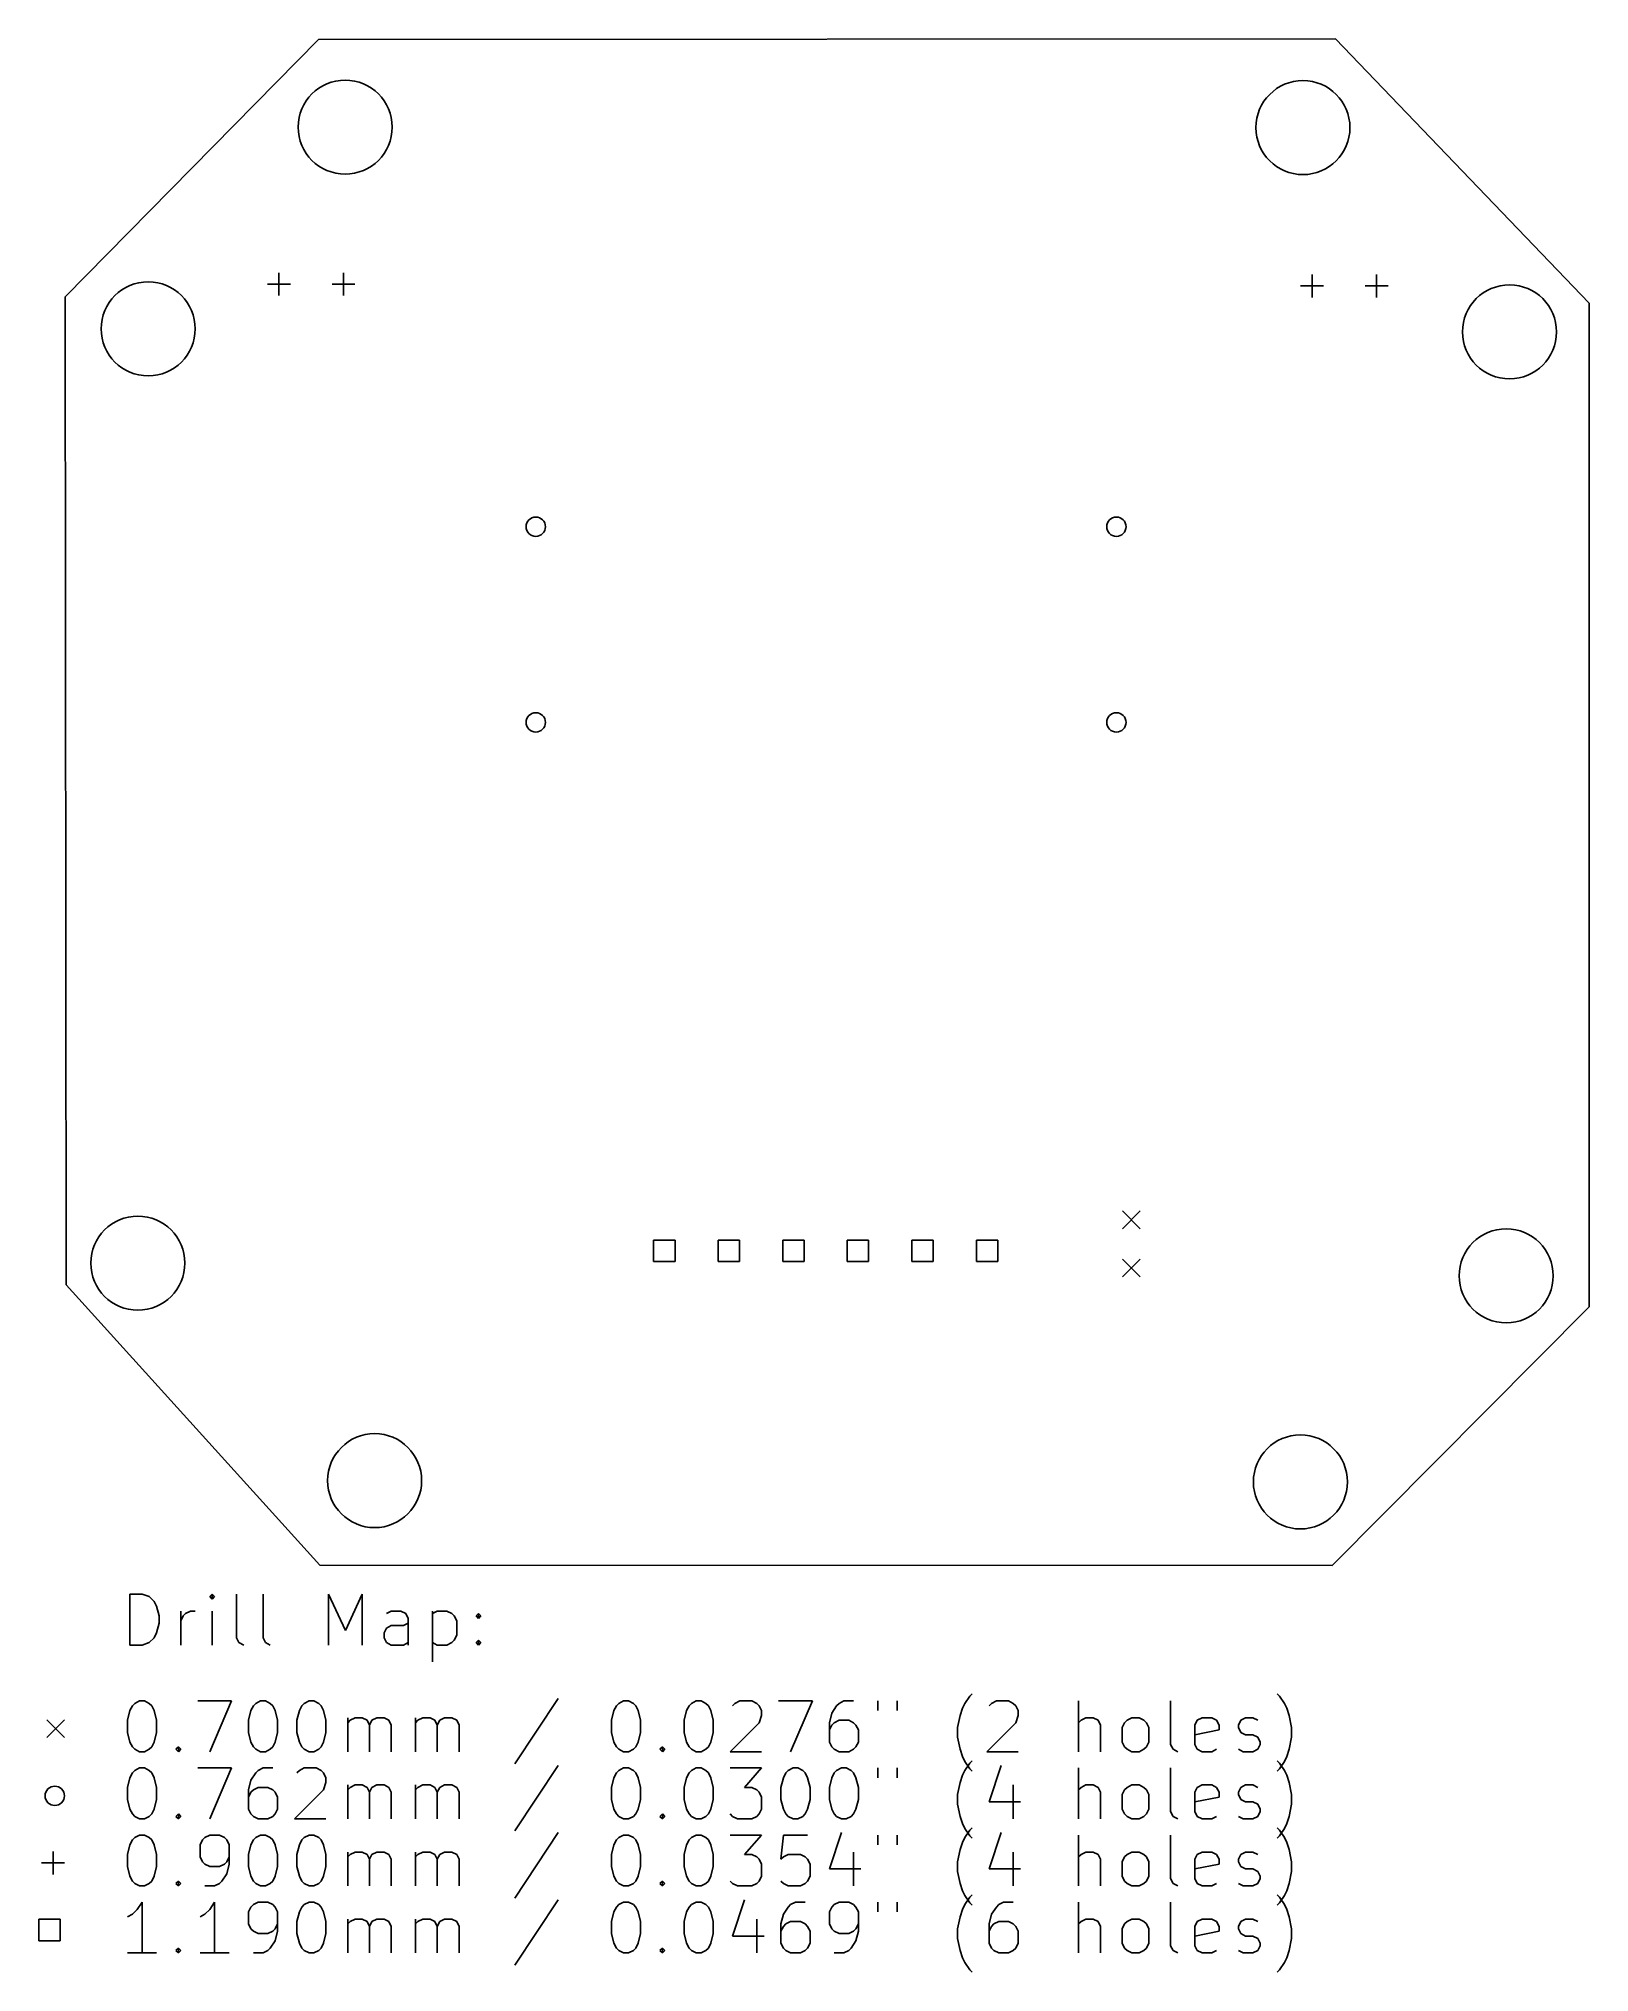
# Model space of a CAD drawing. Extents: x 149 to 210, y -147.1 to -71.
import ezdxf

# ---------------------------------------------------------------- set-up
doc = ezdxf.new("R2010")
doc.units = 0
doc.layers.add('BLACK', color=7, linetype='CONTINUOUS')

msp = doc.modelspace()

# ---------------------------------------------------------------- linework, layer by layer
at = {"layer": 'BLACK', "linetype": 'CONTINUOUS'}
for p, q in [((150.056, -81.115), (160.026, -70.985)), ((160.026, -70.985), (200.046, -70.955)), ((200.046, -70.955), (210.026, -81.365)), ((158.02, -80.615), (158.921, -80.615)), ((158.47, -80.165), (158.47, -81.065)), ((160.56, -80.615), (161.46, -80.615)), ((161.01, -80.165), (161.01, -81.065)), ((199.125, -80.235), (199.125, -81.135)), ((201.665, -80.235), (201.665, -81.135)), ((150.056, -81.115), (150.096, -119.995)), ((198.675, -80.685), (199.575, -80.685)), ((201.215, -80.685), (202.115, -80.685)), ((210.026, -81.365), (210.036, -120.865)), ((191.665, -117.09), (192.365, -117.79)), ((192.365, -117.09), (191.665, -117.79)), ((174.056, -118.244), (173.215, -118.244)), ((173.215, -118.244), (173.215, -119.085)), ((174.056, -119.085), (174.056, -118.244)), ((176.596, -118.244), (175.755, -118.244)), ((175.755, -118.244), (175.755, -119.085)), ((176.596, -119.085), (176.596, -118.244)), ((179.136, -118.244), (178.295, -118.244)), ((178.295, -118.244), (178.295, -119.085)), ((179.136, -119.085), (179.136, -118.244)), ((181.676, -118.244), (180.835, -118.244)), ((180.835, -118.244), (180.835, -119.085)), ((181.676, -119.085), (181.676, -118.244)), ((184.216, -118.244), (183.375, -118.244)), ((183.375, -118.244), (183.375, -119.085)), ((184.216, -119.085), (184.216, -118.244)), ((186.756, -118.244), (185.915, -118.244)), ((185.915, -118.244), (185.915, -119.085)), ((186.756, -119.085), (186.756, -118.244)), ((173.215, -119.085), (174.056, -119.085)), ((175.755, -119.085), (176.596, -119.085)), ((178.295, -119.085), (179.136, -119.085)), ((180.835, -119.085), (181.676, -119.085)), ((183.375, -119.085), (184.216, -119.085)), ((185.915, -119.085), (186.756, -119.085)), ((191.665, -118.99), (192.365, -119.69)), ((192.365, -118.99), (191.665, -119.69)), ((150.096, -119.995), (160.076, -131.035)), ((199.916, -131.045), (210.036, -120.865)), ((199.916, -131.045), (160.076, -131.035)), ((152.607, -134.174), (152.607, -132.174)), ((152.607, -132.174), (153.083, -132.174)), ((153.083, -132.174), (153.369, -132.27)), ((153.369, -132.27), (153.559, -132.46)), ((155.845, -132.174), (155.75, -132.27)), ((155.75, -132.27), (155.845, -132.365)), ((155.94, -132.27), (155.845, -132.174)), ((155.845, -132.174), (155.845, -132.365)), ((155.845, -132.365), (155.94, -132.27)), ((156.797, -133.889), (156.797, -132.174)), ((157.845, -133.889), (157.845, -132.174)), ((160.416, -134.174), (160.416, -132.174)), ((160.416, -132.174), (161.083, -133.603)), ((161.083, -133.603), (161.75, -132.174)), ((161.75, -132.174), (161.75, -134.174)), ((153.559, -132.46), (153.654, -132.651)), ((153.654, -132.651), (153.75, -133.031)), ((153.75, -133.031), (153.75, -133.317)), ((154.607, -134.174), (154.607, -132.841)), ((154.607, -133.222), (154.702, -133.031)), ((154.702, -133.031), (154.797, -132.936)), ((154.797, -132.936), (154.988, -132.841)), ((154.988, -132.841), (155.178, -132.841)), ((155.845, -134.174), (155.845, -132.841)), ((162.892, -132.841), (162.702, -132.936)), ((163.273, -132.841), (162.892, -132.841)), ((163.464, -132.936), (163.273, -132.841)), ((163.559, -133.127), (163.464, -132.936)), ((163.559, -134.174), (163.559, -133.127)), ((164.511, -132.841), (164.511, -134.841)), ((164.511, -132.936), (164.702, -132.841)), ((164.702, -132.841), (165.083, -132.841)), ((165.083, -132.841), (165.273, -132.936)), ((165.273, -132.936), (165.369, -133.031)), ((165.369, -133.031), (165.464, -133.222)), ((166.226, -133.031), (166.321, -132.936)), ((166.321, -133.127), (166.226, -133.031)), ((166.321, -132.936), (166.416, -133.031)), ((166.321, -132.936), (166.321, -133.127)), ((166.416, -133.031), (166.321, -133.127)), ((153.559, -133.889), (153.369, -134.079)), ((153.654, -133.698), (153.559, -133.889)), ((153.75, -133.317), (153.654, -133.698)), ((156.892, -134.079), (156.797, -133.889)), ((157.94, -134.079), (157.845, -133.889)), ((162.607, -133.698), (162.702, -133.508)), ((162.607, -133.889), (162.607, -133.698)), ((162.702, -134.079), (162.607, -133.889)), ((162.702, -133.508), (162.892, -133.412)), ((162.892, -133.412), (163.369, -133.412)), ((163.369, -133.412), (163.559, -133.317)), ((165.464, -133.793), (165.369, -133.984)), ((165.464, -133.222), (165.464, -133.793)), ((153.083, -134.174), (152.607, -134.174)), ((153.369, -134.079), (153.083, -134.174)), ((157.083, -134.174), (156.892, -134.079)), ((158.131, -134.174), (157.94, -134.079)), ((162.892, -134.174), (162.702, -134.079)), ((163.369, -134.174), (162.892, -134.174)), ((163.559, -134.079), (163.369, -134.174)), ((164.702, -134.174), (164.511, -134.079)), ((165.083, -134.174), (164.702, -134.174)), ((165.273, -134.079), (165.083, -134.174)), ((165.369, -133.984), (165.273, -134.079)), ((166.226, -134.079), (166.321, -133.984)), ((166.321, -134.174), (166.226, -134.079)), ((166.321, -133.984), (166.416, -134.079)), ((166.321, -133.984), (166.321, -134.174)), ((166.416, -134.079), (166.321, -134.174)), ((185.464, -136.47), (185.654, -136.184)), ((185.654, -136.184), (185.75, -136.089)), ((197.845, -136.184), (197.75, -136.089)), ((198.035, -136.47), (197.845, -136.184)), ((152.511, -137.136), (152.607, -136.755)), ((152.607, -136.755), (152.702, -136.565)), ((152.702, -136.565), (152.797, -136.47)), ((152.797, -136.47), (152.988, -136.374)), ((152.988, -136.374), (153.178, -136.374)), ((153.178, -136.374), (153.369, -136.47)), ((153.369, -136.47), (153.464, -136.565)), ((153.464, -136.565), (153.559, -136.755)), ((153.559, -136.755), (153.654, -137.136)), ((155.273, -136.374), (156.607, -136.374)), ((156.607, -136.374), (155.75, -138.374)), ((157.273, -137.136), (157.369, -136.755)), ((157.369, -136.755), (157.464, -136.565)), ((157.464, -136.565), (157.559, -136.47)), ((157.559, -136.47), (157.75, -136.374)), ((157.75, -136.374), (157.94, -136.374)), ((157.94, -136.374), (158.131, -136.47)), ((158.131, -136.47), (158.226, -136.565)), ((158.226, -136.565), (158.321, -136.755)), ((158.321, -136.755), (158.416, -137.136)), ((159.178, -137.136), (159.273, -136.755)), ((159.273, -136.755), (159.369, -136.565)), ((159.369, -136.565), (159.464, -136.47)), ((159.464, -136.47), (159.654, -136.374)), ((159.654, -136.374), (159.845, -136.374)), ((159.845, -136.374), (160.035, -136.47)), ((160.035, -136.47), (160.131, -136.565)), ((160.131, -136.565), (160.226, -136.755)), ((160.226, -136.755), (160.321, -137.136)), ((169.464, -136.279), (167.75, -138.851)), ((171.559, -137.136), (171.654, -136.755)), ((171.654, -136.755), (171.75, -136.565)), ((171.75, -136.565), (171.845, -136.47)), ((171.845, -136.47), (172.035, -136.374)), ((172.035, -136.374), (172.226, -136.374)), ((172.226, -136.374), (172.416, -136.47)), ((172.416, -136.47), (172.511, -136.565)), ((172.511, -136.565), (172.607, -136.755)), ((172.607, -136.755), (172.702, -137.136)), ((174.416, -137.136), (174.511, -136.755)), ((174.511, -136.755), (174.607, -136.565)), ((174.607, -136.565), (174.702, -136.47)), ((174.702, -136.47), (174.892, -136.374)), ((174.892, -136.374), (175.083, -136.374)), ((175.083, -136.374), (175.273, -136.47)), ((175.273, -136.47), (175.369, -136.565)), ((175.369, -136.565), (175.464, -136.755)), ((175.464, -136.755), (175.559, -137.136)), ((176.321, -136.565), (176.416, -136.47)), ((176.416, -136.47), (176.607, -136.374)), ((176.607, -136.374), (177.083, -136.374)), ((177.083, -136.374), (177.273, -136.47)), ((177.273, -136.47), (177.369, -136.565)), ((177.369, -136.565), (177.464, -136.755)), ((177.464, -136.946), (177.369, -137.231)), ((177.464, -136.755), (177.464, -136.946)), ((178.131, -136.374), (179.464, -136.374)), ((179.464, -136.374), (178.607, -138.374)), ((180.226, -136.851), (180.131, -137.231)), ((180.416, -136.565), (180.226, -136.851)), ((180.511, -136.47), (180.416, -136.565)), ((180.702, -136.374), (180.511, -136.47)), ((181.083, -136.374), (180.702, -136.374)), ((182.035, -136.374), (182.035, -136.755)), ((182.797, -136.374), (182.797, -136.755)), ((185.178, -137.422), (185.273, -136.946)), ((185.273, -136.946), (185.369, -136.66)), ((185.369, -136.66), (185.464, -136.47)), ((186.416, -136.565), (186.511, -136.47)), ((186.511, -136.47), (186.702, -136.374)), ((186.702, -136.374), (187.178, -136.374)), ((187.178, -136.374), (187.369, -136.47)), ((187.369, -136.47), (187.464, -136.565)), ((187.464, -136.565), (187.559, -136.755)), ((187.559, -136.946), (187.464, -137.231)), ((187.559, -136.755), (187.559, -136.946)), ((189.94, -138.374), (189.94, -136.374)), ((193.559, -138.089), (193.559, -136.374)), ((198.131, -136.66), (198.035, -136.47)), ((198.226, -136.946), (198.131, -136.66)), ((198.321, -137.422), (198.226, -136.946)), ((149.331, -137.12), (150.031, -137.82)), ((150.031, -137.12), (149.331, -137.82)), ((152.511, -137.612), (152.511, -137.136)), ((152.607, -137.993), (152.511, -137.612)), ((153.654, -137.612), (153.559, -137.993)), ((153.654, -137.136), (153.654, -137.612)), ((157.273, -137.612), (157.273, -137.136)), ((157.369, -137.993), (157.273, -137.612)), ((158.416, -137.612), (158.321, -137.993)), ((158.416, -137.136), (158.416, -137.612)), ((159.178, -137.612), (159.178, -137.136)), ((159.273, -137.993), (159.178, -137.612)), ((160.321, -137.612), (160.226, -137.993)), ((160.321, -137.136), (160.321, -137.612)), ((161.178, -138.374), (161.178, -137.041)), ((161.178, -137.231), (161.273, -137.136)), ((161.273, -137.136), (161.464, -137.041)), ((161.464, -137.041), (161.75, -137.041)), ((161.75, -137.041), (161.94, -137.136)), ((161.94, -137.136), (162.035, -137.327)), ((162.035, -137.327), (162.131, -137.136)), ((162.035, -137.327), (162.035, -138.374)), ((162.131, -137.136), (162.321, -137.041)), ((162.321, -137.041), (162.607, -137.041)), ((162.607, -137.041), (162.797, -137.136)), ((162.797, -137.136), (162.892, -137.327)), ((162.892, -137.327), (162.892, -138.374)), ((163.845, -138.374), (163.845, -137.041)), ((163.845, -137.231), (163.94, -137.136)), ((163.94, -137.136), (164.131, -137.041)), ((164.131, -137.041), (164.416, -137.041)), ((164.416, -137.041), (164.607, -137.136)), ((164.607, -137.136), (164.702, -137.327)), ((164.702, -137.327), (164.797, -137.136)), ((164.702, -137.327), (164.702, -138.374)), ((164.797, -137.136), (164.988, -137.041)), ((164.988, -137.041), (165.273, -137.041)), ((165.273, -137.041), (165.464, -137.136)), ((165.464, -137.136), (165.559, -137.327)), ((165.559, -137.327), (165.559, -138.374)), ((171.559, -137.612), (171.559, -137.136)), ((171.654, -137.993), (171.559, -137.612)), ((172.702, -137.612), (172.607, -137.993)), ((172.702, -137.136), (172.702, -137.612)), ((174.416, -137.612), (174.416, -137.136)), ((174.511, -137.993), (174.416, -137.612)), ((175.559, -137.612), (175.464, -137.993)), ((175.559, -137.136), (175.559, -137.612)), ((177.369, -137.231), (176.226, -138.374)), ((180.131, -137.231), (180.131, -137.993)), ((180.226, -137.327), (180.131, -137.517)), ((180.321, -137.231), (180.226, -137.327)), ((180.511, -137.136), (180.321, -137.231)), ((180.892, -137.136), (180.511, -137.136)), ((181.083, -137.231), (180.892, -137.136)), ((181.178, -137.327), (181.083, -137.231)), ((181.273, -137.517), (181.178, -137.327)), ((181.273, -137.993), (181.273, -137.517)), ((185.178, -137.803), (185.178, -137.422)), ((187.464, -137.231), (186.321, -138.374)), ((190.035, -137.136), (189.94, -137.231)), ((190.226, -137.041), (190.035, -137.136)), ((190.511, -137.041), (190.226, -137.041)), ((190.702, -137.136), (190.511, -137.041)), ((190.797, -137.327), (190.702, -137.136)), ((190.797, -138.374), (190.797, -137.327)), ((191.654, -137.422), (191.75, -137.231)), ((191.654, -137.993), (191.654, -137.422)), ((191.75, -137.231), (191.845, -137.136)), ((191.845, -137.136), (192.035, -137.041)), ((192.035, -137.041), (192.321, -137.041)), ((192.321, -137.041), (192.511, -137.136)), ((192.511, -137.136), (192.607, -137.231)), ((192.607, -137.231), (192.702, -137.422)), ((192.702, -137.422), (192.702, -137.993)), ((194.511, -137.327), (194.607, -137.136)), ((194.511, -138.089), (194.511, -137.327)), ((195.464, -137.517), (194.511, -137.708)), ((194.607, -137.136), (194.797, -137.041)), ((194.797, -137.041), (195.178, -137.041)), ((195.178, -137.041), (195.369, -137.136)), ((195.369, -137.136), (195.464, -137.327)), ((195.464, -137.327), (195.464, -137.517)), ((196.226, -137.327), (196.321, -137.136)), ((196.226, -137.422), (196.226, -137.327)), ((196.321, -137.612), (196.226, -137.422)), ((196.321, -137.136), (196.511, -137.041)), ((196.511, -137.708), (196.321, -137.612)), ((196.511, -137.041), (196.797, -137.041)), ((196.797, -137.708), (196.511, -137.708)), ((196.797, -137.041), (196.988, -137.136)), ((196.988, -137.803), (196.797, -137.708)), ((198.321, -137.803), (198.321, -137.422)), ((152.702, -138.184), (152.607, -137.993)), ((152.797, -138.279), (152.702, -138.184)), ((152.988, -138.374), (152.797, -138.279)), ((153.178, -138.374), (152.988, -138.374)), ((153.369, -138.279), (153.178, -138.374)), ((153.464, -138.184), (153.369, -138.279)), ((153.559, -137.993), (153.464, -138.184)), ((154.416, -138.279), (154.511, -138.184)), ((154.511, -138.374), (154.416, -138.279)), ((154.511, -138.184), (154.607, -138.279)), ((154.511, -138.184), (154.511, -138.374)), ((154.607, -138.279), (154.511, -138.374)), ((157.464, -138.184), (157.369, -137.993)), ((157.559, -138.279), (157.464, -138.184)), ((157.75, -138.374), (157.559, -138.279)), ((157.94, -138.374), (157.75, -138.374)), ((158.131, -138.279), (157.94, -138.374)), ((158.226, -138.184), (158.131, -138.279)), ((158.321, -137.993), (158.226, -138.184)), ((159.369, -138.184), (159.273, -137.993)), ((159.464, -138.279), (159.369, -138.184)), ((159.654, -138.374), (159.464, -138.279)), ((159.845, -138.374), (159.654, -138.374)), ((160.035, -138.279), (159.845, -138.374)), ((160.131, -138.184), (160.035, -138.279)), ((160.226, -137.993), (160.131, -138.184)), ((171.75, -138.184), (171.654, -137.993)), ((171.845, -138.279), (171.75, -138.184)), ((172.035, -138.374), (171.845, -138.279)), ((172.226, -138.374), (172.035, -138.374)), ((172.416, -138.279), (172.226, -138.374)), ((172.511, -138.184), (172.416, -138.279)), ((172.607, -137.993), (172.511, -138.184)), ((173.464, -138.279), (173.559, -138.184)), ((173.559, -138.374), (173.464, -138.279)), ((173.559, -138.184), (173.654, -138.279)), ((173.559, -138.184), (173.559, -138.374)), ((173.654, -138.279), (173.559, -138.374)), ((174.607, -138.184), (174.511, -137.993)), ((174.702, -138.279), (174.607, -138.184)), ((174.892, -138.374), (174.702, -138.279)), ((175.083, -138.374), (174.892, -138.374)), ((175.273, -138.279), (175.083, -138.374)), ((175.369, -138.184), (175.273, -138.279)), ((175.464, -137.993), (175.369, -138.184)), ((176.226, -138.374), (177.464, -138.374)), ((180.131, -137.993), (180.226, -138.184)), ((180.226, -138.184), (180.321, -138.279)), ((180.321, -138.279), (180.511, -138.374)), ((180.511, -138.374), (180.892, -138.374)), ((180.892, -138.374), (181.083, -138.279)), ((181.083, -138.279), (181.178, -138.184)), ((181.178, -138.184), (181.273, -137.993)), ((185.273, -138.279), (185.178, -137.803)), ((185.369, -138.565), (185.273, -138.279)), ((186.321, -138.374), (187.559, -138.374)), ((191.75, -138.184), (191.654, -137.993)), ((191.845, -138.279), (191.75, -138.184)), ((192.035, -138.374), (191.845, -138.279)), ((192.321, -138.374), (192.035, -138.374)), ((192.511, -138.279), (192.321, -138.374)), ((192.607, -138.184), (192.511, -138.279)), ((192.702, -137.993), (192.607, -138.184)), ((193.654, -138.279), (193.559, -138.089)), ((193.845, -138.374), (193.654, -138.279)), ((194.607, -138.279), (194.511, -138.089)), ((194.797, -138.374), (194.607, -138.279)), ((195.178, -138.374), (194.797, -138.374)), ((195.369, -138.279), (195.178, -138.374)), ((196.226, -138.279), (196.416, -138.374)), ((196.416, -138.374), (196.797, -138.374)), ((196.797, -138.374), (196.988, -138.279)), ((197.083, -137.993), (196.988, -137.803)), ((196.988, -138.279), (197.083, -138.089)), ((197.083, -138.089), (197.083, -137.993)), ((198.131, -138.565), (198.226, -138.279)), ((198.226, -138.279), (198.321, -137.803)), ((152.607, -139.395), (152.702, -139.205)), ((152.702, -139.205), (152.797, -139.11)), ((152.797, -139.11), (152.988, -139.014)), ((152.988, -139.014), (153.178, -139.014)), ((153.178, -139.014), (153.369, -139.11)), ((153.369, -139.11), (153.464, -139.205)), ((153.464, -139.205), (153.559, -139.395)), ((155.273, -139.014), (156.607, -139.014)), ((156.607, -139.014), (155.75, -141.014)), ((157.559, -139.205), (157.369, -139.491)), ((157.654, -139.11), (157.559, -139.205)), ((157.845, -139.014), (157.654, -139.11)), ((158.226, -139.014), (157.845, -139.014)), ((159.178, -139.205), (159.273, -139.11)), ((159.273, -139.11), (159.464, -139.014)), ((159.464, -139.014), (159.94, -139.014)), ((159.94, -139.014), (160.131, -139.11)), ((160.131, -139.11), (160.226, -139.205)), ((160.226, -139.205), (160.321, -139.395)), ((169.464, -138.919), (167.75, -141.491)), ((171.654, -139.395), (171.75, -139.205)), ((171.75, -139.205), (171.845, -139.11)), ((171.845, -139.11), (172.035, -139.014)), ((172.035, -139.014), (172.226, -139.014)), ((172.226, -139.014), (172.416, -139.11)), ((172.416, -139.11), (172.511, -139.205)), ((172.511, -139.205), (172.607, -139.395)), ((174.511, -139.395), (174.607, -139.205)), ((174.607, -139.205), (174.702, -139.11)), ((174.702, -139.11), (174.892, -139.014)), ((174.892, -139.014), (175.083, -139.014)), ((175.083, -139.014), (175.273, -139.11)), ((175.273, -139.11), (175.369, -139.205)), ((175.369, -139.205), (175.464, -139.395)), ((176.226, -139.014), (177.464, -139.014)), ((177.464, -139.014), (176.797, -139.776)), ((178.321, -139.395), (178.416, -139.205)), ((178.416, -139.205), (178.511, -139.11)), ((178.511, -139.11), (178.702, -139.014)), ((178.702, -139.014), (178.892, -139.014)), ((178.892, -139.014), (179.083, -139.11)), ((179.083, -139.11), (179.178, -139.205)), ((179.178, -139.205), (179.273, -139.395)), ((180.226, -139.395), (180.321, -139.205)), ((180.321, -139.205), (180.416, -139.11)), ((180.416, -139.11), (180.607, -139.014)), ((180.607, -139.014), (180.797, -139.014)), ((180.797, -139.014), (180.988, -139.11)), ((180.988, -139.11), (181.083, -139.205)), ((181.083, -139.205), (181.178, -139.395)), ((182.035, -139.014), (182.035, -139.395)), ((182.797, -139.014), (182.797, -139.395)), ((185.464, -138.755), (185.369, -138.565)), ((185.369, -139.3), (185.464, -139.11)), ((185.654, -139.041), (185.464, -138.755)), ((185.464, -139.11), (185.654, -138.824)), ((185.654, -138.824), (185.75, -138.729)), ((185.75, -139.136), (185.654, -139.041)), ((186.892, -138.919), (186.416, -140.348)), ((189.94, -141.014), (189.94, -139.014)), ((193.559, -140.729), (193.559, -139.014)), ((197.845, -138.824), (197.75, -138.729)), ((197.75, -139.136), (197.845, -139.041)), ((197.845, -139.041), (198.035, -138.755)), ((198.035, -139.11), (197.845, -138.824)), ((198.035, -138.755), (198.131, -138.565)), ((198.131, -139.3), (198.035, -139.11)), ((152.511, -139.776), (152.607, -139.395)), ((152.511, -140.252), (152.511, -139.776)), ((153.559, -139.395), (153.654, -139.776)), ((153.654, -139.776), (153.654, -140.252)), ((157.369, -139.491), (157.273, -139.871)), ((157.273, -139.871), (157.273, -140.633)), ((157.369, -139.967), (157.273, -140.157)), ((157.464, -139.871), (157.369, -139.967)), ((157.654, -139.776), (157.464, -139.871)), ((158.035, -139.776), (157.654, -139.776)), ((158.226, -139.871), (158.035, -139.776)), ((158.321, -139.967), (158.226, -139.871)), ((158.416, -140.157), (158.321, -139.967)), ((160.226, -139.871), (159.083, -141.014)), ((160.321, -139.586), (160.226, -139.871)), ((160.321, -139.395), (160.321, -139.586)), ((161.178, -141.014), (161.178, -139.681)), ((161.178, -139.871), (161.273, -139.776)), ((161.273, -139.776), (161.464, -139.681)), ((161.464, -139.681), (161.75, -139.681)), ((161.75, -139.681), (161.94, -139.776)), ((161.94, -139.776), (162.035, -139.967)), ((162.035, -139.967), (162.131, -139.776)), ((162.035, -139.967), (162.035, -141.014)), ((162.131, -139.776), (162.321, -139.681)), ((162.321, -139.681), (162.607, -139.681)), ((162.607, -139.681), (162.797, -139.776)), ((162.797, -139.776), (162.892, -139.967)), ((162.892, -139.967), (162.892, -141.014)), ((163.845, -141.014), (163.845, -139.681)), ((163.845, -139.871), (163.94, -139.776)), ((163.94, -139.776), (164.131, -139.681)), ((164.131, -139.681), (164.416, -139.681)), ((164.416, -139.681), (164.607, -139.776)), ((164.607, -139.776), (164.702, -139.967)), ((164.702, -139.967), (164.797, -139.776)), ((164.702, -139.967), (164.702, -141.014)), ((164.797, -139.776), (164.988, -139.681)), ((164.988, -139.681), (165.273, -139.681)), ((165.273, -139.681), (165.464, -139.776)), ((165.464, -139.776), (165.559, -139.967)), ((165.559, -139.967), (165.559, -141.014)), ((171.559, -139.776), (171.654, -139.395)), ((171.559, -140.252), (171.559, -139.776)), ((172.607, -139.395), (172.702, -139.776)), ((172.702, -139.776), (172.702, -140.252)), ((174.416, -139.776), (174.511, -139.395)), ((174.416, -140.252), (174.416, -139.776)), ((175.464, -139.395), (175.559, -139.776)), ((175.559, -139.776), (175.559, -140.252)), ((176.797, -139.776), (177.083, -139.776)), ((177.083, -139.776), (177.273, -139.871)), ((177.273, -139.871), (177.369, -139.967)), ((177.369, -139.967), (177.464, -140.157)), ((178.226, -139.776), (178.321, -139.395)), ((178.226, -140.252), (178.226, -139.776)), ((179.273, -139.395), (179.369, -139.776)), ((179.369, -139.776), (179.369, -140.252)), ((180.131, -139.776), (180.226, -139.395)), ((180.131, -140.252), (180.131, -139.776)), ((181.178, -139.395), (181.273, -139.776)), ((181.273, -139.776), (181.273, -140.252)), ((185.178, -140.062), (185.273, -139.586)), ((185.273, -139.586), (185.369, -139.3)), ((187.369, -139.681), (187.369, -141.014)), ((190.035, -139.776), (189.94, -139.871)), ((190.226, -139.681), (190.035, -139.776)), ((190.511, -139.681), (190.226, -139.681)), ((190.702, -139.776), (190.511, -139.681)), ((190.797, -139.967), (190.702, -139.776)), ((190.797, -141.014), (190.797, -139.967)), ((191.654, -140.062), (191.75, -139.871)), ((191.75, -139.871), (191.845, -139.776)), ((191.845, -139.776), (192.035, -139.681)), ((192.035, -139.681), (192.321, -139.681)), ((192.321, -139.681), (192.511, -139.776)), ((192.511, -139.776), (192.607, -139.871)), ((192.607, -139.871), (192.702, -140.062)), ((194.511, -139.967), (194.607, -139.776)), ((194.511, -140.729), (194.511, -139.967)), ((194.607, -139.776), (194.797, -139.681)), ((194.797, -139.681), (195.178, -139.681)), ((195.178, -139.681), (195.369, -139.776)), ((195.369, -139.776), (195.464, -139.967)), ((195.464, -139.967), (195.464, -140.157)), ((196.226, -139.967), (196.321, -139.776)), ((196.226, -140.062), (196.226, -139.967)), ((196.321, -139.776), (196.511, -139.681)), ((196.511, -139.681), (196.797, -139.681)), ((196.797, -139.681), (196.988, -139.776)), ((198.226, -139.586), (198.131, -139.3)), ((198.321, -140.062), (198.226, -139.586)), ((152.607, -140.633), (152.511, -140.252)), ((152.702, -140.824), (152.607, -140.633)), ((153.559, -140.633), (153.464, -140.824)), ((153.654, -140.252), (153.559, -140.633)), ((157.273, -140.633), (157.369, -140.824)), ((158.321, -140.824), (158.416, -140.633)), ((158.416, -140.633), (158.416, -140.157)), ((171.654, -140.633), (171.559, -140.252)), ((171.75, -140.824), (171.654, -140.633)), ((172.607, -140.633), (172.511, -140.824)), ((172.702, -140.252), (172.607, -140.633)), ((174.511, -140.633), (174.416, -140.252)), ((174.607, -140.824), (174.511, -140.633)), ((175.464, -140.633), (175.369, -140.824)), ((175.559, -140.252), (175.464, -140.633)), ((177.464, -140.633), (177.369, -140.824)), ((177.464, -140.157), (177.464, -140.633)), ((178.321, -140.633), (178.226, -140.252)), ((178.416, -140.824), (178.321, -140.633)), ((179.273, -140.633), (179.178, -140.824)), ((179.369, -140.252), (179.273, -140.633)), ((180.226, -140.633), (180.131, -140.252)), ((180.321, -140.824), (180.226, -140.633)), ((181.178, -140.633), (181.083, -140.824)), ((181.273, -140.252), (181.178, -140.633)), ((185.178, -140.443), (185.178, -140.062)), ((185.273, -140.919), (185.178, -140.443)), ((186.416, -140.348), (187.654, -140.348)), ((191.654, -140.633), (191.654, -140.062)), ((191.75, -140.824), (191.654, -140.633)), ((192.702, -140.633), (192.607, -140.824)), ((192.702, -140.062), (192.702, -140.633)), ((193.654, -140.919), (193.559, -140.729)), ((195.464, -140.157), (194.511, -140.348)), ((194.607, -140.919), (194.511, -140.729)), ((196.321, -140.252), (196.226, -140.062)), ((196.511, -140.348), (196.321, -140.252)), ((196.797, -140.348), (196.511, -140.348)), ((196.988, -140.443), (196.797, -140.348)), ((197.083, -140.633), (196.988, -140.443)), ((196.988, -140.919), (197.083, -140.729)), ((197.083, -140.729), (197.083, -140.633)), ((198.226, -140.919), (198.321, -140.443)), ((198.321, -140.443), (198.321, -140.062)), ((152.797, -140.919), (152.702, -140.824)), ((152.988, -141.014), (152.797, -140.919)), ((153.178, -141.014), (152.988, -141.014)), ((153.369, -140.919), (153.178, -141.014)), ((153.464, -140.824), (153.369, -140.919)), ((154.416, -140.919), (154.511, -140.824)), ((154.511, -141.014), (154.416, -140.919)), ((154.511, -140.824), (154.607, -140.919)), ((154.511, -140.824), (154.511, -141.014)), ((154.607, -140.919), (154.511, -141.014)), ((157.369, -140.824), (157.464, -140.919)), ((157.464, -140.919), (157.654, -141.014)), ((157.654, -141.014), (158.035, -141.014)), ((158.035, -141.014), (158.226, -140.919)), ((158.226, -140.919), (158.321, -140.824)), ((159.083, -141.014), (160.321, -141.014)), ((171.845, -140.919), (171.75, -140.824)), ((172.035, -141.014), (171.845, -140.919)), ((172.226, -141.014), (172.035, -141.014)), ((172.416, -140.919), (172.226, -141.014)), ((172.511, -140.824), (172.416, -140.919)), ((173.464, -140.919), (173.559, -140.824)), ((173.559, -141.014), (173.464, -140.919)), ((173.559, -140.824), (173.654, -140.919)), ((173.559, -140.824), (173.559, -141.014)), ((173.654, -140.919), (173.559, -141.014)), ((174.702, -140.919), (174.607, -140.824)), ((174.892, -141.014), (174.702, -140.919)), ((175.083, -141.014), (174.892, -141.014)), ((175.273, -140.919), (175.083, -141.014)), ((175.369, -140.824), (175.273, -140.919)), ((176.321, -140.919), (176.226, -140.824)), ((176.511, -141.014), (176.321, -140.919)), ((177.083, -141.014), (176.511, -141.014)), ((177.273, -140.919), (177.083, -141.014)), ((177.369, -140.824), (177.273, -140.919)), ((178.511, -140.919), (178.416, -140.824)), ((178.702, -141.014), (178.511, -140.919)), ((178.892, -141.014), (178.702, -141.014)), ((179.083, -140.919), (178.892, -141.014)), ((179.178, -140.824), (179.083, -140.919)), ((180.416, -140.919), (180.321, -140.824)), ((180.607, -141.014), (180.416, -140.919)), ((180.797, -141.014), (180.607, -141.014)), ((180.988, -140.919), (180.797, -141.014)), ((181.083, -140.824), (180.988, -140.919)), ((185.369, -141.205), (185.273, -140.919)), ((185.464, -141.395), (185.369, -141.205)), ((185.654, -141.681), (185.464, -141.395)), ((185.464, -141.75), (185.654, -141.464)), ((185.654, -141.464), (185.75, -141.369)), ((191.845, -140.919), (191.75, -140.824)), ((192.035, -141.014), (191.845, -140.919)), ((192.321, -141.014), (192.035, -141.014)), ((192.511, -140.919), (192.321, -141.014)), ((192.607, -140.824), (192.511, -140.919)), ((193.845, -141.014), (193.654, -140.919)), ((194.797, -141.014), (194.607, -140.919)), ((195.178, -141.014), (194.797, -141.014)), ((195.369, -140.919), (195.178, -141.014)), ((196.226, -140.919), (196.416, -141.014)), ((196.416, -141.014), (196.797, -141.014)), ((196.797, -141.014), (196.988, -140.919)), ((197.845, -141.464), (197.75, -141.369)), ((197.845, -141.681), (198.035, -141.395)), ((198.035, -141.75), (197.845, -141.464)), ((198.035, -141.395), (198.131, -141.205)), ((198.131, -141.205), (198.226, -140.919)), ((149.581, -142.3), (149.581, -143.2)), ((152.511, -142.416), (152.607, -142.035)), ((152.607, -142.035), (152.702, -141.845)), ((152.702, -141.845), (152.797, -141.75)), ((152.797, -141.75), (152.988, -141.654)), ((152.988, -141.654), (153.178, -141.654)), ((153.178, -141.654), (153.369, -141.75)), ((153.369, -141.75), (153.464, -141.845)), ((153.464, -141.845), (153.559, -142.035)), ((153.559, -142.035), (153.654, -142.416)), ((155.464, -141.845), (155.369, -142.035)), ((155.369, -142.035), (155.369, -142.511)), ((155.559, -141.75), (155.464, -141.845)), ((155.75, -141.654), (155.559, -141.75)), ((156.131, -141.654), (155.75, -141.654)), ((156.321, -141.75), (156.131, -141.654)), ((156.416, -141.845), (156.321, -141.75)), ((156.511, -142.035), (156.416, -141.845)), ((156.511, -142.797), (156.511, -142.035)), ((157.273, -142.416), (157.369, -142.035)), ((157.369, -142.035), (157.464, -141.845)), ((157.464, -141.845), (157.559, -141.75)), ((157.559, -141.75), (157.75, -141.654)), ((157.75, -141.654), (157.94, -141.654)), ((157.94, -141.654), (158.131, -141.75)), ((158.131, -141.75), (158.226, -141.845)), ((158.226, -141.845), (158.321, -142.035)), ((158.321, -142.035), (158.416, -142.416)), ((159.178, -142.416), (159.273, -142.035)), ((159.273, -142.035), (159.369, -141.845)), ((159.369, -141.845), (159.464, -141.75)), ((159.464, -141.75), (159.654, -141.654)), ((159.654, -141.654), (159.845, -141.654)), ((159.845, -141.654), (160.035, -141.75)), ((160.035, -141.75), (160.131, -141.845)), ((160.131, -141.845), (160.226, -142.035)), ((160.226, -142.035), (160.321, -142.416)), ((169.464, -141.559), (167.75, -144.131)), ((171.559, -142.416), (171.654, -142.035)), ((171.654, -142.035), (171.75, -141.845)), ((171.75, -141.845), (171.845, -141.75)), ((171.845, -141.75), (172.035, -141.654)), ((172.035, -141.654), (172.226, -141.654)), ((172.226, -141.654), (172.416, -141.75)), ((172.416, -141.75), (172.511, -141.845)), ((172.511, -141.845), (172.607, -142.035)), ((172.607, -142.035), (172.702, -142.416)), ((174.416, -142.416), (174.511, -142.035)), ((174.511, -142.035), (174.607, -141.845)), ((174.607, -141.845), (174.702, -141.75)), ((174.702, -141.75), (174.892, -141.654)), ((174.892, -141.654), (175.083, -141.654)), ((175.083, -141.654), (175.273, -141.75)), ((175.273, -141.75), (175.369, -141.845)), ((175.369, -141.845), (175.464, -142.035)), ((175.464, -142.035), (175.559, -142.416)), ((176.226, -141.654), (177.464, -141.654)), ((177.464, -141.654), (176.797, -142.416)), ((178.321, -141.654), (178.226, -142.607)), ((179.273, -141.654), (178.321, -141.654)), ((180.607, -141.559), (180.131, -142.988)), ((182.035, -141.654), (182.035, -142.035)), ((182.797, -141.654), (182.797, -142.035)), ((185.178, -142.702), (185.273, -142.226)), ((185.273, -142.226), (185.369, -141.94)), ((185.369, -141.94), (185.464, -141.75)), ((185.75, -141.776), (185.654, -141.681)), ((186.892, -141.559), (186.416, -142.988)), ((189.94, -143.654), (189.94, -141.654)), ((193.559, -143.369), (193.559, -141.654)), ((197.75, -141.776), (197.845, -141.681)), ((198.131, -141.94), (198.035, -141.75)), ((198.226, -142.226), (198.131, -141.94)), ((198.321, -142.702), (198.226, -142.226)), ((149.131, -142.75), (150.031, -142.75)), ((152.511, -142.892), (152.511, -142.416)), ((152.607, -143.273), (152.511, -142.892)), ((153.654, -142.892), (153.559, -143.273)), ((153.654, -142.416), (153.654, -142.892)), ((155.369, -142.511), (155.464, -142.702)), ((155.464, -142.702), (155.559, -142.797)), ((155.559, -142.797), (155.75, -142.892)), ((155.75, -142.892), (156.131, -142.892)), ((156.131, -142.892), (156.321, -142.797)), ((156.321, -142.797), (156.416, -142.702)), ((156.416, -142.702), (156.511, -142.511)), ((156.416, -143.178), (156.511, -142.797)), ((157.273, -142.892), (157.273, -142.416)), ((157.369, -143.273), (157.273, -142.892)), ((158.416, -142.892), (158.321, -143.273)), ((158.416, -142.416), (158.416, -142.892)), ((159.178, -142.892), (159.178, -142.416)), ((159.273, -143.273), (159.178, -142.892)), ((160.321, -142.892), (160.226, -143.273)), ((160.321, -142.416), (160.321, -142.892)), ((161.178, -143.654), (161.178, -142.321)), ((161.178, -142.511), (161.273, -142.416)), ((161.273, -142.416), (161.464, -142.321)), ((161.464, -142.321), (161.75, -142.321)), ((161.75, -142.321), (161.94, -142.416)), ((161.94, -142.416), (162.035, -142.607)), ((162.035, -142.607), (162.131, -142.416)), ((162.035, -142.607), (162.035, -143.654)), ((162.131, -142.416), (162.321, -142.321)), ((162.321, -142.321), (162.607, -142.321)), ((162.607, -142.321), (162.797, -142.416)), ((162.797, -142.416), (162.892, -142.607)), ((162.892, -142.607), (162.892, -143.654)), ((163.845, -143.654), (163.845, -142.321)), ((163.845, -142.511), (163.94, -142.416)), ((163.94, -142.416), (164.131, -142.321)), ((164.131, -142.321), (164.416, -142.321)), ((164.416, -142.321), (164.607, -142.416)), ((164.607, -142.416), (164.702, -142.607)), ((164.702, -142.607), (164.797, -142.416)), ((164.702, -142.607), (164.702, -143.654)), ((164.797, -142.416), (164.988, -142.321)), ((164.988, -142.321), (165.273, -142.321)), ((165.273, -142.321), (165.464, -142.416)), ((165.464, -142.416), (165.559, -142.607)), ((165.559, -142.607), (165.559, -143.654)), ((171.559, -142.892), (171.559, -142.416)), ((171.654, -143.273), (171.559, -142.892)), ((172.702, -142.892), (172.607, -143.273)), ((172.702, -142.416), (172.702, -142.892)), ((174.416, -142.892), (174.416, -142.416)), ((174.511, -143.273), (174.416, -142.892)), ((175.559, -142.892), (175.464, -143.273)), ((175.559, -142.416), (175.559, -142.892)), ((176.797, -142.416), (177.083, -142.416)), ((177.083, -142.416), (177.273, -142.511)), ((177.273, -142.511), (177.369, -142.607)), ((177.369, -142.607), (177.464, -142.797)), ((177.464, -142.797), (177.464, -143.273)), ((178.226, -142.607), (178.321, -142.511)), ((178.321, -142.511), (178.511, -142.416)), ((178.511, -142.416), (178.988, -142.416)), ((178.988, -142.416), (179.178, -142.511)), ((179.178, -142.511), (179.273, -142.607)), ((179.273, -142.607), (179.369, -142.797)), ((179.369, -142.797), (179.369, -143.273)), ((180.131, -142.988), (181.369, -142.988)), ((181.083, -142.321), (181.083, -143.654)), ((185.178, -143.083), (185.178, -142.702)), ((186.416, -142.988), (187.654, -142.988)), ((187.369, -142.321), (187.369, -143.654)), ((190.035, -142.416), (189.94, -142.511)), ((190.226, -142.321), (190.035, -142.416)), ((190.511, -142.321), (190.226, -142.321)), ((190.702, -142.416), (190.511, -142.321)), ((190.797, -142.607), (190.702, -142.416)), ((190.797, -143.654), (190.797, -142.607)), ((191.654, -142.702), (191.75, -142.511)), ((191.654, -143.273), (191.654, -142.702)), ((191.75, -142.511), (191.845, -142.416)), ((191.845, -142.416), (192.035, -142.321)), ((192.035, -142.321), (192.321, -142.321)), ((192.321, -142.321), (192.511, -142.416)), ((192.511, -142.416), (192.607, -142.511)), ((192.607, -142.511), (192.702, -142.702)), ((192.702, -142.702), (192.702, -143.273)), ((194.511, -142.607), (194.607, -142.416)), ((194.511, -143.369), (194.511, -142.607)), ((195.464, -142.797), (194.511, -142.988)), ((194.607, -142.416), (194.797, -142.321)), ((194.797, -142.321), (195.178, -142.321)), ((195.178, -142.321), (195.369, -142.416)), ((195.369, -142.416), (195.464, -142.607)), ((195.464, -142.607), (195.464, -142.797)), ((196.226, -142.607), (196.321, -142.416)), ((196.226, -142.702), (196.226, -142.607)), ((196.321, -142.892), (196.226, -142.702)), ((196.321, -142.416), (196.511, -142.321)), ((196.511, -142.988), (196.321, -142.892)), ((196.511, -142.321), (196.797, -142.321)), ((196.797, -142.988), (196.511, -142.988)), ((196.797, -142.321), (196.988, -142.416)), ((196.988, -143.083), (196.797, -142.988)), ((198.321, -143.083), (198.321, -142.702)), ((152.702, -143.464), (152.607, -143.273)), ((152.797, -143.559), (152.702, -143.464)), ((152.988, -143.654), (152.797, -143.559)), ((153.178, -143.654), (152.988, -143.654)), ((153.369, -143.559), (153.178, -143.654)), ((153.464, -143.464), (153.369, -143.559)), ((153.559, -143.273), (153.464, -143.464)), ((154.416, -143.559), (154.511, -143.464)), ((154.511, -143.654), (154.416, -143.559)), ((154.511, -143.464), (154.607, -143.559)), ((154.511, -143.464), (154.511, -143.654)), ((154.607, -143.559), (154.511, -143.654)), ((155.559, -143.654), (155.94, -143.654)), ((155.94, -143.654), (156.131, -143.559)), ((156.131, -143.559), (156.226, -143.464)), ((156.226, -143.464), (156.416, -143.178)), ((157.464, -143.464), (157.369, -143.273)), ((157.559, -143.559), (157.464, -143.464)), ((157.75, -143.654), (157.559, -143.559)), ((157.94, -143.654), (157.75, -143.654)), ((158.131, -143.559), (157.94, -143.654)), ((158.226, -143.464), (158.131, -143.559)), ((158.321, -143.273), (158.226, -143.464)), ((159.369, -143.464), (159.273, -143.273)), ((159.464, -143.559), (159.369, -143.464)), ((159.654, -143.654), (159.464, -143.559)), ((159.845, -143.654), (159.654, -143.654)), ((160.035, -143.559), (159.845, -143.654)), ((160.131, -143.464), (160.035, -143.559)), ((160.226, -143.273), (160.131, -143.464)), ((171.75, -143.464), (171.654, -143.273)), ((171.845, -143.559), (171.75, -143.464)), ((172.035, -143.654), (171.845, -143.559)), ((172.226, -143.654), (172.035, -143.654)), ((172.416, -143.559), (172.226, -143.654)), ((172.511, -143.464), (172.416, -143.559)), ((172.607, -143.273), (172.511, -143.464)), ((173.464, -143.559), (173.559, -143.464)), ((173.559, -143.654), (173.464, -143.559)), ((173.559, -143.464), (173.654, -143.559)), ((173.559, -143.464), (173.559, -143.654)), ((173.654, -143.559), (173.559, -143.654)), ((174.607, -143.464), (174.511, -143.273)), ((174.702, -143.559), (174.607, -143.464)), ((174.892, -143.654), (174.702, -143.559)), ((175.083, -143.654), (174.892, -143.654)), ((175.273, -143.559), (175.083, -143.654)), ((175.369, -143.464), (175.273, -143.559)), ((175.464, -143.273), (175.369, -143.464)), ((176.321, -143.559), (176.226, -143.464)), ((176.511, -143.654), (176.321, -143.559)), ((177.083, -143.654), (176.511, -143.654)), ((177.273, -143.559), (177.083, -143.654)), ((177.369, -143.464), (177.273, -143.559)), ((177.464, -143.273), (177.369, -143.464)), ((178.321, -143.559), (178.226, -143.464)), ((178.511, -143.654), (178.321, -143.559)), ((178.988, -143.654), (178.511, -143.654)), ((179.178, -143.559), (178.988, -143.654)), ((179.273, -143.464), (179.178, -143.559)), ((179.369, -143.273), (179.273, -143.464)), ((185.273, -143.559), (185.178, -143.083)), ((185.369, -143.845), (185.273, -143.559)), ((191.75, -143.464), (191.654, -143.273)), ((191.845, -143.559), (191.75, -143.464)), ((192.035, -143.654), (191.845, -143.559)), ((192.321, -143.654), (192.035, -143.654)), ((192.511, -143.559), (192.321, -143.654)), ((192.607, -143.464), (192.511, -143.559)), ((192.702, -143.273), (192.607, -143.464)), ((193.654, -143.559), (193.559, -143.369)), ((193.845, -143.654), (193.654, -143.559)), ((194.607, -143.559), (194.511, -143.369)), ((194.797, -143.654), (194.607, -143.559)), ((195.178, -143.654), (194.797, -143.654)), ((195.369, -143.559), (195.178, -143.654)), ((196.226, -143.559), (196.416, -143.654)), ((196.416, -143.654), (196.797, -143.654)), ((196.797, -143.654), (196.988, -143.559)), ((197.083, -143.273), (196.988, -143.083)), ((196.988, -143.559), (197.083, -143.369)), ((197.083, -143.369), (197.083, -143.273)), ((198.131, -143.845), (198.226, -143.559)), ((198.226, -143.559), (198.321, -143.083)), ((152.892, -144.58), (152.702, -144.771)), ((153.083, -144.294), (152.892, -144.58)), ((153.083, -146.294), (153.083, -144.294)), ((155.75, -144.58), (155.559, -144.771)), ((155.94, -144.294), (155.75, -144.58)), ((155.94, -146.294), (155.94, -144.294)), ((157.369, -144.485), (157.273, -144.675)), ((157.464, -144.39), (157.369, -144.485)), ((157.654, -144.294), (157.464, -144.39)), ((158.035, -144.294), (157.654, -144.294)), ((158.226, -144.39), (158.035, -144.294)), ((158.321, -144.485), (158.226, -144.39)), ((158.416, -144.675), (158.321, -144.485)), ((159.273, -144.675), (159.369, -144.485)), ((159.369, -144.485), (159.464, -144.39)), ((159.464, -144.39), (159.654, -144.294)), ((159.654, -144.294), (159.845, -144.294)), ((159.845, -144.294), (160.035, -144.39)), ((160.035, -144.39), (160.131, -144.485)), ((160.131, -144.485), (160.226, -144.675)), ((169.464, -144.199), (167.75, -146.771)), ((171.654, -144.675), (171.75, -144.485)), ((171.75, -144.485), (171.845, -144.39)), ((171.845, -144.39), (172.035, -144.294)), ((172.035, -144.294), (172.226, -144.294)), ((172.226, -144.294), (172.416, -144.39)), ((172.416, -144.39), (172.511, -144.485)), ((172.511, -144.485), (172.607, -144.675)), ((174.511, -144.675), (174.607, -144.485)), ((174.607, -144.485), (174.702, -144.39)), ((174.702, -144.39), (174.892, -144.294)), ((174.892, -144.294), (175.083, -144.294)), ((175.083, -144.294), (175.273, -144.39)), ((175.273, -144.39), (175.369, -144.485)), ((175.369, -144.485), (175.464, -144.675)), ((176.797, -144.199), (176.321, -145.628)), ((178.511, -144.485), (178.321, -144.771)), ((178.607, -144.39), (178.511, -144.485)), ((178.797, -144.294), (178.607, -144.39)), ((179.178, -144.294), (178.797, -144.294)), ((180.226, -144.485), (180.131, -144.675)), ((180.321, -144.39), (180.226, -144.485)), ((180.511, -144.294), (180.321, -144.39)), ((180.892, -144.294), (180.511, -144.294)), ((181.083, -144.39), (180.892, -144.294)), ((181.178, -144.485), (181.083, -144.39)), ((181.273, -144.675), (181.178, -144.485)), ((182.035, -144.294), (182.035, -144.675)), ((182.797, -144.294), (182.797, -144.675)), ((185.273, -144.866), (185.369, -144.58)), ((185.464, -144.035), (185.369, -143.845)), ((185.369, -144.58), (185.464, -144.39)), ((185.654, -144.321), (185.464, -144.035)), ((185.464, -144.39), (185.654, -144.104)), ((185.654, -144.104), (185.75, -144.009)), ((185.75, -144.416), (185.654, -144.321)), ((186.702, -144.485), (186.511, -144.771)), ((186.797, -144.39), (186.702, -144.485)), ((186.988, -144.294), (186.797, -144.39)), ((187.369, -144.294), (186.988, -144.294)), ((189.94, -146.294), (189.94, -144.294)), ((193.559, -146.009), (193.559, -144.294)), ((197.845, -144.104), (197.75, -144.009)), ((197.75, -144.416), (197.845, -144.321)), ((197.845, -144.321), (198.035, -144.035)), ((198.035, -144.39), (197.845, -144.104)), ((198.035, -144.035), (198.131, -143.845)), ((198.131, -144.58), (198.035, -144.39)), ((198.226, -144.866), (198.131, -144.58)), ((149.856, -144.969), (149.015, -144.969)), ((149.015, -144.969), (149.015, -145.81)), ((149.856, -145.81), (149.856, -144.969)), ((152.702, -144.771), (152.511, -144.866)), ((155.559, -144.771), (155.369, -144.866)), ((157.273, -144.675), (157.273, -145.151)), ((157.273, -145.151), (157.369, -145.342)), ((157.369, -145.342), (157.464, -145.437)), ((158.226, -145.437), (158.321, -145.342)), ((158.321, -145.342), (158.416, -145.151)), ((158.416, -145.437), (158.416, -144.675)), ((159.178, -145.056), (159.273, -144.675)), ((159.178, -145.532), (159.178, -145.056)), ((160.226, -144.675), (160.321, -145.056)), ((160.321, -145.056), (160.321, -145.532)), ((161.178, -146.294), (161.178, -144.961)), ((161.178, -145.151), (161.273, -145.056)), ((161.273, -145.056), (161.464, -144.961)), ((161.464, -144.961), (161.75, -144.961)), ((161.75, -144.961), (161.94, -145.056)), ((161.94, -145.056), (162.035, -145.247)), ((162.035, -145.247), (162.131, -145.056)), ((162.035, -145.247), (162.035, -146.294)), ((162.131, -145.056), (162.321, -144.961)), ((162.321, -144.961), (162.607, -144.961)), ((162.607, -144.961), (162.797, -145.056)), ((162.797, -145.056), (162.892, -145.247)), ((162.892, -145.247), (162.892, -146.294)), ((163.845, -146.294), (163.845, -144.961)), ((163.845, -145.151), (163.94, -145.056)), ((163.94, -145.056), (164.131, -144.961)), ((164.131, -144.961), (164.416, -144.961)), ((164.416, -144.961), (164.607, -145.056)), ((164.607, -145.056), (164.702, -145.247)), ((164.702, -145.247), (164.797, -145.056)), ((164.702, -145.247), (164.702, -146.294)), ((164.797, -145.056), (164.988, -144.961)), ((164.988, -144.961), (165.273, -144.961)), ((165.273, -144.961), (165.464, -145.056)), ((165.464, -145.056), (165.559, -145.247)), ((165.559, -145.247), (165.559, -146.294)), ((171.559, -145.056), (171.654, -144.675)), ((171.559, -145.532), (171.559, -145.056)), ((172.607, -144.675), (172.702, -145.056)), ((172.702, -145.056), (172.702, -145.532)), ((174.416, -145.056), (174.511, -144.675)), ((174.416, -145.532), (174.416, -145.056)), ((175.464, -144.675), (175.559, -145.056)), ((175.559, -145.056), (175.559, -145.532)), ((177.273, -144.961), (177.273, -146.294)), ((178.321, -144.771), (178.226, -145.151)), ((178.226, -145.151), (178.226, -145.913)), ((178.321, -145.247), (178.226, -145.437)), ((178.416, -145.151), (178.321, -145.247)), ((178.607, -145.056), (178.416, -145.151)), ((178.988, -145.056), (178.607, -145.056)), ((179.178, -145.151), (178.988, -145.056)), ((179.273, -145.247), (179.178, -145.151)), ((179.369, -145.437), (179.273, -145.247)), ((180.131, -144.675), (180.131, -145.151)), ((180.131, -145.151), (180.226, -145.342)), ((180.226, -145.342), (180.321, -145.437)), ((181.083, -145.437), (181.178, -145.342)), ((181.178, -145.342), (181.273, -145.151)), ((181.273, -145.437), (181.273, -144.675)), ((185.178, -145.342), (185.273, -144.866)), ((185.178, -145.723), (185.178, -145.342)), ((186.511, -144.771), (186.416, -145.151)), ((186.416, -145.151), (186.416, -145.913)), ((186.511, -145.247), (186.416, -145.437)), ((186.607, -145.151), (186.511, -145.247)), ((186.797, -145.056), (186.607, -145.151)), ((187.178, -145.056), (186.797, -145.056)), ((187.369, -145.151), (187.178, -145.056)), ((187.464, -145.247), (187.369, -145.151)), ((187.559, -145.437), (187.464, -145.247)), ((190.035, -145.056), (189.94, -145.151)), ((190.226, -144.961), (190.035, -145.056)), ((190.511, -144.961), (190.226, -144.961)), ((190.702, -145.056), (190.511, -144.961)), ((190.797, -145.247), (190.702, -145.056)), ((190.797, -146.294), (190.797, -145.247)), ((191.654, -145.342), (191.75, -145.151)), ((191.654, -145.913), (191.654, -145.342)), ((191.75, -145.151), (191.845, -145.056)), ((191.845, -145.056), (192.035, -144.961)), ((192.035, -144.961), (192.321, -144.961)), ((192.321, -144.961), (192.511, -145.056)), ((192.511, -145.056), (192.607, -145.151)), ((192.607, -145.151), (192.702, -145.342)), ((192.702, -145.342), (192.702, -145.913)), ((194.511, -145.247), (194.607, -145.056)), ((194.511, -146.009), (194.511, -145.247)), ((194.607, -145.056), (194.797, -144.961)), ((194.797, -144.961), (195.178, -144.961)), ((195.178, -144.961), (195.369, -145.056)), ((195.369, -145.056), (195.464, -145.247)), ((195.464, -145.247), (195.464, -145.437)), ((196.226, -145.247), (196.321, -145.056)), ((196.226, -145.342), (196.226, -145.247)), ((196.321, -145.532), (196.226, -145.342)), ((196.321, -145.056), (196.511, -144.961)), ((196.511, -144.961), (196.797, -144.961)), ((196.797, -144.961), (196.988, -145.056)), ((198.321, -145.342), (198.226, -144.866)), ((198.321, -145.723), (198.321, -145.342)), ((149.015, -145.81), (149.856, -145.81)), ((154.416, -146.199), (154.511, -146.104)), ((154.511, -146.104), (154.607, -146.199)), ((154.511, -146.104), (154.511, -146.294)), ((157.464, -145.437), (157.654, -145.532)), ((157.654, -145.532), (158.035, -145.532)), ((158.035, -145.532), (158.226, -145.437)), ((158.035, -146.199), (158.131, -146.104)), ((158.131, -146.104), (158.321, -145.818)), ((158.321, -145.818), (158.416, -145.437)), ((159.273, -145.913), (159.178, -145.532)), ((159.369, -146.104), (159.273, -145.913)), ((159.464, -146.199), (159.369, -146.104)), ((160.131, -146.104), (160.035, -146.199)), ((160.226, -145.913), (160.131, -146.104)), ((160.321, -145.532), (160.226, -145.913)), ((171.654, -145.913), (171.559, -145.532)), ((171.75, -146.104), (171.654, -145.913)), ((171.845, -146.199), (171.75, -146.104)), ((172.511, -146.104), (172.416, -146.199)), ((172.607, -145.913), (172.511, -146.104)), ((172.702, -145.532), (172.607, -145.913)), ((173.464, -146.199), (173.559, -146.104)), ((173.559, -146.104), (173.654, -146.199)), ((173.559, -146.104), (173.559, -146.294)), ((174.511, -145.913), (174.416, -145.532)), ((174.607, -146.104), (174.511, -145.913)), ((174.702, -146.199), (174.607, -146.104)), ((175.369, -146.104), (175.273, -146.199)), ((175.464, -145.913), (175.369, -146.104)), ((175.559, -145.532), (175.464, -145.913)), ((176.321, -145.628), (177.559, -145.628)), ((178.226, -145.913), (178.321, -146.104)), ((178.321, -146.104), (178.416, -146.199)), ((179.178, -146.199), (179.273, -146.104)), ((179.273, -146.104), (179.369, -145.913)), ((179.369, -145.913), (179.369, -145.437)), ((180.321, -145.437), (180.511, -145.532)), ((180.511, -145.532), (180.892, -145.532)), ((180.892, -145.532), (181.083, -145.437)), ((180.892, -146.199), (180.988, -146.104)), ((180.988, -146.104), (181.178, -145.818)), ((181.178, -145.818), (181.273, -145.437)), ((185.273, -146.199), (185.178, -145.723)), ((186.416, -145.913), (186.511, -146.104)), ((186.511, -146.104), (186.607, -146.199)), ((187.369, -146.199), (187.464, -146.104)), ((187.464, -146.104), (187.559, -145.913)), ((187.559, -145.913), (187.559, -145.437)), ((191.75, -146.104), (191.654, -145.913)), ((191.845, -146.199), (191.75, -146.104)), ((192.607, -146.104), (192.511, -146.199)), ((192.702, -145.913), (192.607, -146.104)), ((193.654, -146.199), (193.559, -146.009)), ((195.464, -145.437), (194.511, -145.628)), ((194.607, -146.199), (194.511, -146.009)), ((196.511, -145.628), (196.321, -145.532)), ((196.797, -145.628), (196.511, -145.628)), ((196.988, -145.723), (196.797, -145.628)), ((197.083, -145.913), (196.988, -145.723)), ((196.988, -146.199), (197.083, -146.009)), ((197.083, -146.009), (197.083, -145.913)), ((198.226, -146.199), (198.321, -145.723)), ((153.654, -146.294), (152.511, -146.294)), ((154.511, -146.294), (154.416, -146.199)), ((154.607, -146.199), (154.511, -146.294)), ((156.511, -146.294), (155.369, -146.294)), ((157.464, -146.294), (157.845, -146.294)), ((157.845, -146.294), (158.035, -146.199)), ((159.654, -146.294), (159.464, -146.199)), ((159.845, -146.294), (159.654, -146.294)), ((160.035, -146.199), (159.845, -146.294)), ((172.035, -146.294), (171.845, -146.199)), ((172.226, -146.294), (172.035, -146.294)), ((172.416, -146.199), (172.226, -146.294)), ((173.559, -146.294), (173.464, -146.199)), ((173.654, -146.199), (173.559, -146.294)), ((174.892, -146.294), (174.702, -146.199)), ((175.083, -146.294), (174.892, -146.294)), ((175.273, -146.199), (175.083, -146.294)), ((178.416, -146.199), (178.607, -146.294)), ((178.607, -146.294), (178.988, -146.294)), ((178.988, -146.294), (179.178, -146.199)), ((180.321, -146.294), (180.702, -146.294)), ((180.702, -146.294), (180.892, -146.199)), ((185.369, -146.485), (185.273, -146.199)), ((185.464, -146.675), (185.369, -146.485)), ((185.654, -146.961), (185.464, -146.675)), ((186.607, -146.199), (186.797, -146.294)), ((186.797, -146.294), (187.178, -146.294)), ((187.178, -146.294), (187.369, -146.199)), ((192.035, -146.294), (191.845, -146.199)), ((192.321, -146.294), (192.035, -146.294)), ((192.511, -146.199), (192.321, -146.294)), ((193.845, -146.294), (193.654, -146.199)), ((194.797, -146.294), (194.607, -146.199)), ((195.178, -146.294), (194.797, -146.294)), ((195.369, -146.199), (195.178, -146.294)), ((196.226, -146.199), (196.416, -146.294)), ((196.416, -146.294), (196.797, -146.294)), ((196.797, -146.294), (196.988, -146.199)), ((197.845, -146.961), (198.035, -146.675)), ((198.035, -146.675), (198.131, -146.485)), ((198.131, -146.485), (198.226, -146.199)), ((185.75, -147.056), (185.654, -146.961)), ((197.75, -147.056), (197.845, -146.961))]:
    msp.add_line(p, q, dxfattribs=at)
at = {"layer": 'BLACK'}
for centre, radius in [((161.076, -74.435), 1.85), ((198.766, -74.455), 1.85), ((153.326, -82.375), 1.85), ((206.896, -82.495), 1.85), ((168.576, -90.162), 0.381), ((191.425, -90.162), 0.381), ((168.576, -97.862), 0.381), ((191.425, -97.862), 0.381), ((152.916, -119.145), 1.85), ((206.766, -119.645), 1.85), ((162.236, -127.705), 1.85), ((198.666, -127.755), 1.85), ((149.65, -140.11), 0.381)]:
    msp.add_circle(centre, radius, dxfattribs=at)

doc.saveas('drawing.dxf')
